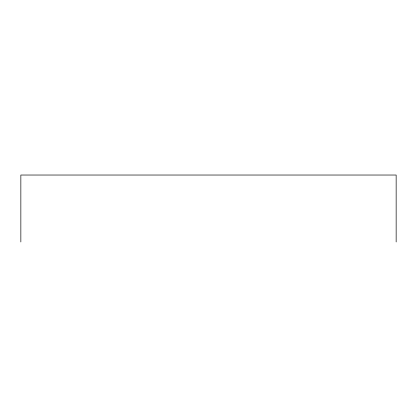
<?xml version="1.0" encoding="UTF-8"?>
<svg xmlns="http://www.w3.org/2000/svg" width="417" height="417" viewBox="0 0 417 417"><rect width="100%" height="100%" fill="white"/><g stroke="black" fill="none" stroke-linecap="round" stroke-linejoin="round"><path stroke-width="0.63" d="M396.15 241.969L396.15 175.031L20.85 175.031L20.85 241.969"/></g></svg>
